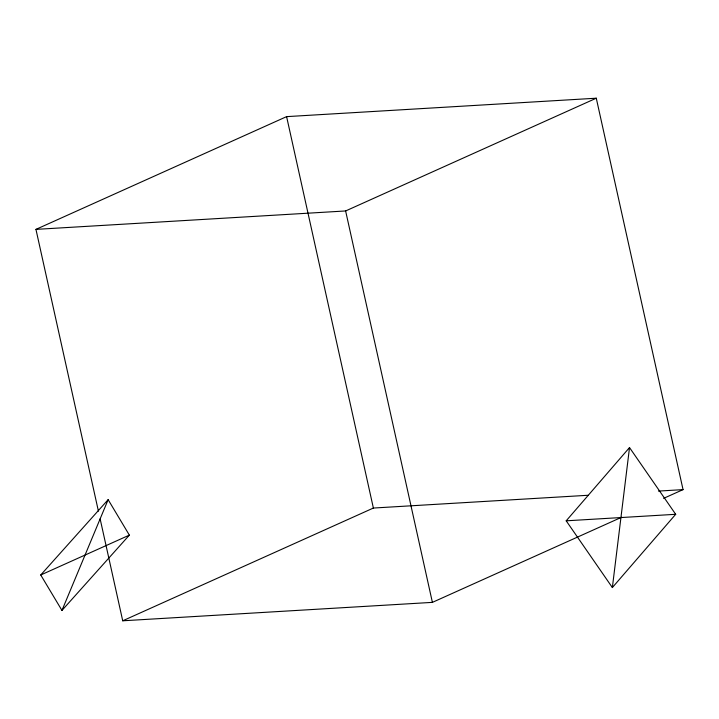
<?xml version="1.0" encoding="UTF-8"?>
<svg xmlns="http://www.w3.org/2000/svg" width="719" height="719" viewBox="0 0 719 719"><rect width="100%" height="100%" fill="white"/><g stroke="black" fill="none" stroke-linecap="round" stroke-linejoin="round"><path stroke-width="1.08" d="M612.363 587.558L629.52 447.569L675.689 514.301L612.363 587.558L566.195 520.817L629.52 447.569M61.96 610.431L108.138 499.669L129.357 535.125L61.96 610.431L40.74 574.984L108.138 499.669M98.413 511.146L35.95 229.379L286.602 116.631L596.276 98.206L683.05 489.621L663.61 498.366M35.95 229.379L345.623 210.955L596.276 98.206M40.74 574.984L129.357 535.125M100.121 518.821L122.724 620.794L373.377 508.045L588.025 495.274M122.724 620.794L432.398 602.369L621.665 517.231M658.451 491.086L683.05 489.621M566.195 520.817L675.689 514.301M345.623 210.955L432.398 602.369M286.602 116.631L373.377 508.045"/></g></svg>
